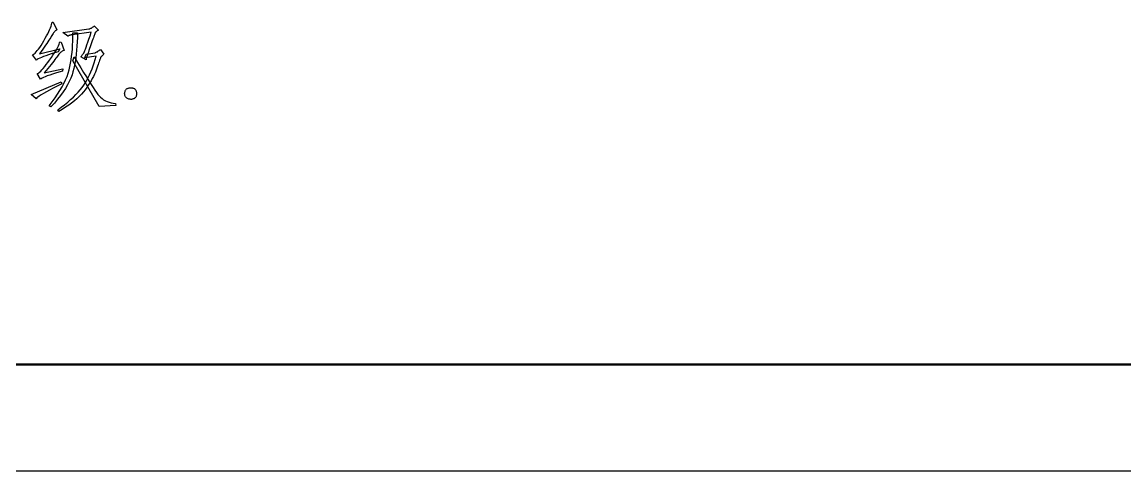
# Model space of a CAD drawing. Extents: x 0 to 420, y 0 to 297.
# Drawn here: x 105.1 to 157, y 0 to 21.1 of the extents above; entities that cross this region are included whole.
import ezdxf

# ---------------------------------------------------------------- set-up
doc = ezdxf.new("R2010")
doc.units = 0

msp = doc.modelspace()

# ---------------------------------------------------------------- linework, layer by layer
at = {"color": 7, "lineweight": 50}
msp.add_line((415, 5), (25, 5), dxfattribs=at)
at = {"color": 7, "lineweight": 25}
msp.add_line((0, 0), (420, 0), dxfattribs=at)
for points in [[(106.862, 19.849), (106.774, 19.708), (106.609, 19.66), (106.458, 19.614), (106.321, 19.57), (106.198, 19.528), (106.089, 19.489), (105.994, 19.451), (105.913, 19.415), (105.846, 19.382), (105.793, 19.351), (105.755, 19.322), (105.579, 19.568), (105.616, 19.587), (105.656, 19.617), (105.7, 19.657), (105.748, 19.708), (105.798, 19.77), (105.853, 19.842), (105.911, 19.925), (105.973, 20.018), (106.038, 20.121), (106.106, 20.236), (106.173, 20.352), (106.234, 20.462), (106.289, 20.566), (106.337, 20.663), (106.379, 20.754), (106.414, 20.839), (106.443, 20.917), (106.466, 20.989), (106.483, 21.055), (106.493, 21.115), (106.546, 21.115), (106.721, 20.745), (106.697, 20.733), (106.671, 20.716), (106.646, 20.696), (106.62, 20.671), (106.594, 20.642), (106.567, 20.609), (106.54, 20.573), (106.513, 20.532), (106.486, 20.487), (106.458, 20.438), (106.427, 20.384), (106.39, 20.324), (106.348, 20.257), (106.3, 20.185), (106.247, 20.106), (106.188, 20.021), (106.123, 19.93), (106.053, 19.833), (105.977, 19.73), (105.895, 19.62)], [(108.215, 20.798), (108.24, 20.8), (108.265, 20.804), (108.291, 20.811), (108.317, 20.821), (108.343, 20.833), (108.369, 20.849), (108.396, 20.867), (108.424, 20.888), (108.451, 20.912), (108.479, 20.939), (108.673, 20.728), (108.646, 20.714), (108.621, 20.7), (108.599, 20.686), (108.58, 20.673), (108.563, 20.66), (108.548, 20.647), (108.536, 20.634), (108.526, 20.621), (108.519, 20.608), (108.514, 20.596), (108.509, 20.579), (108.501, 20.555), (108.49, 20.521), (108.475, 20.479), (108.457, 20.429), (108.436, 20.37), (108.412, 20.303), (108.385, 20.228), (108.355, 20.144), (108.321, 20.051), (108.287, 19.957), (108.256, 19.868), (108.227, 19.784), (108.2, 19.705), (108.176, 19.631), (108.154, 19.563), (108.135, 19.499), (108.118, 19.441), (108.104, 19.387), (108.092, 19.339), (107.846, 19.48), (107.87, 19.51), (107.892, 19.538), (107.911, 19.564), (107.929, 19.587), (107.945, 19.607), (107.959, 19.625), (107.971, 19.641), (107.981, 19.654), (107.99, 19.665), (107.996, 19.673), (108.004, 19.689), (108.018, 19.723), (108.038, 19.775), (108.063, 19.845), (108.095, 19.932), (108.132, 20.038), (108.175, 20.162), (108.224, 20.303), (108.278, 20.463), (108.339, 20.64), (107.442, 20.517), (107.418, 20.513), (107.394, 20.508), (107.371, 20.503), (107.349, 20.497), (107.328, 20.491), (107.307, 20.483), (107.287, 20.475), (107.268, 20.466), (107.249, 20.457), (107.231, 20.447), (107.003, 20.622)], [(107.688, 20.605), (107.683, 20.39), (107.674, 20.183), (107.662, 19.983), (107.646, 19.789), (107.627, 19.603), (107.604, 19.424), (107.577, 19.251), (107.548, 19.086), (107.514, 18.928), (107.477, 18.777), (107.432, 18.627), (107.374, 18.474), (107.303, 18.318), (107.218, 18.158), (107.121, 17.994), (107.011, 17.827), (106.888, 17.657), (106.752, 17.483), (106.602, 17.305), (106.44, 17.124), (106.352, 17.177), (106.498, 17.362), (106.632, 17.543), (106.754, 17.72), (106.865, 17.894), (106.965, 18.065), (107.054, 18.232), (107.13, 18.395), (107.196, 18.555), (107.25, 18.712), (107.293, 18.865), (107.328, 19.018), (107.359, 19.176), (107.387, 19.339), (107.411, 19.506), (107.431, 19.678), (107.448, 19.854), (107.461, 20.035), (107.47, 20.22), (107.475, 20.41), (107.477, 20.605)], [(106.985, 18.812), (106.81, 18.76), (106.651, 18.712), (106.508, 18.666), (106.38, 18.623), (106.269, 18.583), (106.173, 18.546), (106.093, 18.512), (106.029, 18.48), (105.98, 18.451), (105.948, 18.425), (105.79, 18.689), (105.824, 18.702), (105.864, 18.726), (105.909, 18.761), (105.96, 18.808), (106.016, 18.867), (106.078, 18.937), (106.145, 19.018), (106.217, 19.111), (106.295, 19.215), (106.379, 19.33), (106.461, 19.448), (106.536, 19.559), (106.603, 19.662), (106.663, 19.758), (106.715, 19.847), (106.759, 19.928), (106.796, 20.003), (106.826, 20.07), (106.848, 20.13), (106.862, 20.183), (106.915, 20.165), (107.055, 19.779), (107.027, 19.77), (106.998, 19.757), (106.969, 19.74), (106.939, 19.72), (106.908, 19.695), (106.877, 19.667), (106.846, 19.635), (106.813, 19.599), (106.781, 19.559), (106.748, 19.515), (106.711, 19.466), (106.669, 19.41), (106.621, 19.348), (106.568, 19.279), (106.508, 19.203), (106.443, 19.12), (106.372, 19.031), (106.295, 18.936), (106.212, 18.833), (106.124, 18.724), (107.003, 18.917)], [(108.048, 17.933), (107.965, 17.825), (107.872, 17.718), (107.771, 17.612), (107.66, 17.508), (107.541, 17.406), (107.413, 17.304), (107.275, 17.204), (107.129, 17.106), (106.974, 17.009), (106.809, 16.913), (106.757, 16.984), (106.924, 17.106), (107.081, 17.227), (107.229, 17.347), (107.367, 17.466), (107.495, 17.584), (107.613, 17.7), (107.721, 17.815), (107.82, 17.929), (107.908, 18.041), (107.987, 18.153), (108.059, 18.266), (108.128, 18.384), (108.194, 18.508), (108.257, 18.636), (108.317, 18.77), (108.373, 18.909), (108.426, 19.053), (108.476, 19.202), (108.523, 19.356), (108.567, 19.515), (108.04, 19.427), (108.092, 19.603), (108.514, 19.673), (108.533, 19.678), (108.553, 19.685), (108.575, 19.695), (108.599, 19.707), (108.624, 19.721), (108.651, 19.739), (108.68, 19.758), (108.711, 19.78), (108.744, 19.804), (108.778, 19.831), (108.936, 19.603), (108.909, 19.582), (108.885, 19.563), (108.863, 19.545), (108.843, 19.528), (108.826, 19.513), (108.812, 19.498), (108.8, 19.485), (108.79, 19.473), (108.783, 19.463), (108.778, 19.453), (108.773, 19.44), (108.765, 19.419), (108.755, 19.389), (108.741, 19.351), (108.725, 19.304), (108.706, 19.249), (108.684, 19.185), (108.66, 19.113), (108.632, 19.033), (108.602, 18.944), (108.568, 18.85), (108.529, 18.754), (108.486, 18.657), (108.438, 18.558), (108.385, 18.458), (108.327, 18.356), (108.264, 18.253), (108.197, 18.148), (108.125, 18.041)], [(109.481, 17.283), (109.499, 17.195), (108.708, 17.142), (107.477, 19.286), (107.53, 19.48), (107.69, 19.212), (107.839, 18.965), (107.977, 18.738), (108.105, 18.531), (108.222, 18.344), (108.328, 18.177), (108.424, 18.031), (108.509, 17.905), (108.583, 17.799), (108.646, 17.713), (108.707, 17.641), (108.772, 17.575), (108.843, 17.516), (108.919, 17.463), (109, 17.417), (109.086, 17.377), (109.177, 17.343), (109.273, 17.317), (109.375, 17.296)], [(106.95, 18.214), (106.738, 18.106), (106.547, 18.006), (106.376, 17.915), (106.224, 17.832), (106.093, 17.757), (105.982, 17.691), (105.89, 17.633), (105.819, 17.584), (105.768, 17.543), (105.737, 17.511), (105.508, 17.704), (106.915, 18.302)], [(110.342, 17.511), (110.314, 17.498), (110.285, 17.489), (110.256, 17.482), (110.227, 17.479), (110.197, 17.478), (110.167, 17.48), (110.137, 17.486), (110.106, 17.494), (110.075, 17.506), (110.044, 17.52), (110.014, 17.537), (109.988, 17.556), (109.965, 17.577), (109.947, 17.6), (109.932, 17.625), (109.92, 17.653), (109.913, 17.682), (109.909, 17.714), (109.908, 17.748), (109.912, 17.784), (109.918, 17.819), (109.927, 17.851), (109.937, 17.881), (109.95, 17.907), (109.965, 17.931), (109.981, 17.951), (110, 17.969), (110.021, 17.983), (110.045, 17.995), (110.07, 18.003), (110.096, 18.01), (110.122, 18.014), (110.148, 18.018), (110.174, 18.02), (110.2, 18.021), (110.225, 18.02), (110.25, 18.018), (110.275, 18.014), (110.3, 18.01), (110.325, 18.003), (110.348, 17.995), (110.37, 17.983), (110.389, 17.968), (110.406, 17.95), (110.422, 17.929), (110.435, 17.904), (110.445, 17.876), (110.454, 17.846), (110.461, 17.812), (110.465, 17.775), (110.467, 17.737), (110.466, 17.702), (110.462, 17.67), (110.454, 17.64), (110.444, 17.612), (110.43, 17.587), (110.413, 17.564), (110.392, 17.544), (110.369, 17.526)]]:
    msp.add_lwpolyline(points, close=True, dxfattribs=at)

doc.saveas('drawing.dxf')
